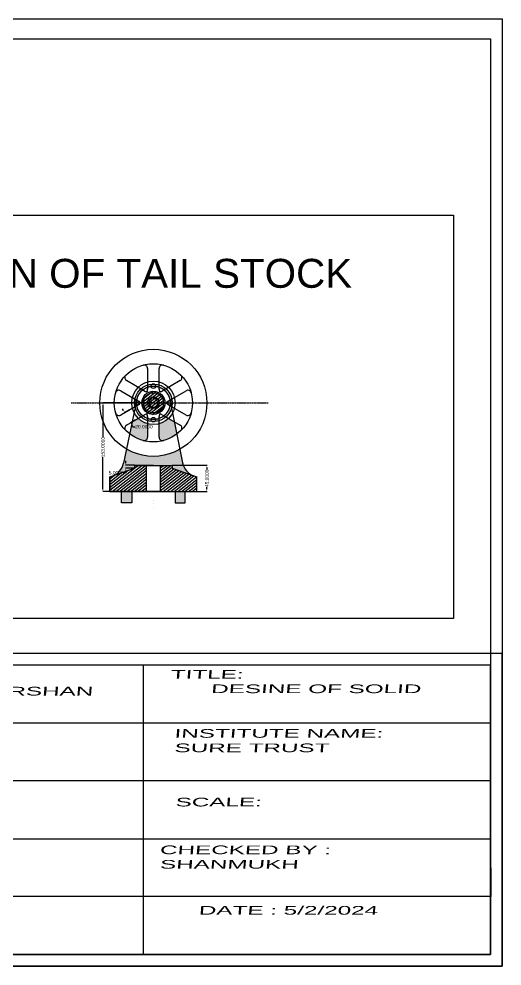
# Model space of a CAD drawing. Header units: inches. Extents: x -318 to 2841, y -996 to 640.
# Drawn here: x 2006 to 2841, y -996 to 640 of the extents above; entities that cross this region are included whole.
import ezdxf

# ---------------------------------------------------------------- set-up
doc = ezdxf.new("R2010")
doc.units = ezdxf.units.IN
doc.header["$MEASUREMENT"] = 0
doc.linetypes.add('CENTER', pattern=[2, 1.25, -0.25, 0.25, -0.25])
doc.layers.get('0').update_dxf_attribs({"plot": 0})
doc.styles.get("Standard").update_dxf_attribs({"font": 'arial.ttf'})
doc.styles.add('style1', font='arial.ttf', dxfattribs={"height": 50})
doc.styles.add('style2', font='arial.ttf', dxfattribs={"width": 2, "oblique": 5, "height": 15})
doc.dimstyles.get("Standard").update_dxf_attribs({"dimscale": 2, "dimtxt": 3, "dimasz": 2, "dimexe": 0.18, "dimexo": 0.0625, "dimgap": 0.108, "dimtad": 0, "dimtoh": 1, "dimdec": 4, "dimzin": 0, "dimdsep": 46, "dimtxsty": 'Standard', "dimcen": 2, "dimadec": 0, "dimazin": 0, "dimtfac": 1, "dimtdec": 4, "dimtofl": 0, "dimtmove": 0, "dimatfit": 1, "dimfxl": 1, "dimtolj": 1, "dimtzin": 0, "dimarcsym": 0})
pattern_1 = [(218, (1432.0183, -4571.1604), (2.3856882, -3.0535417), [])]

# ---------------------------------------------------------------- blocks, each defined once
blk = doc.blocks.new('*D74')
at = {"color": 0, "lineweight": -2, "transparency": 16777216}
for p, q in [((2238.3, -22.9), (2150.8, -22.9)), ((2151.2, -26.9), (2151.2, -82.4)), ((2151.2, -171.9), (2151.2, -116.5)), ((2238.3, -175.9), (2150.8, -175.9))]:
    blk.add_line(p, q, dxfattribs=at)
at = {"color": 0, "transparency": 16777216}
for points in [[(2150.5, -26.9), (2151.9, -26.9), (2151.2, -22.9)], [(2150.5, -171.9), (2151.9, -171.9), (2151.2, -175.9)]]:
    blk.add_solid(points, dxfattribs=at)
at = {"layer": 'Defpoints', "color": 0, "transparency": 16777216}
for p in [(2238.4, -22.9), (2151.2, -175.9), (2238.4, -175.9)]:
    blk.add_point(p, dxfattribs=at)
at = {"color": 0, "transparency": 16777216, "insert": (2151.2, -99.4), "char_height": 6, "attachment_point": 5, "rotation": 90}
blk.add_mtext('\\A1;153.0000', dxfattribs=at)
blk = doc.blocks.new('*D75')
at = {"color": 0, "lineweight": -2, "transparency": 16777216}
for p, q in [((2271, -130.9), (2331.3, -130.9)), ((2330.9, -134.9), (2330.9, -138.3)), ((2313.5, -175.9), (2331.3, -175.9)), ((2330.9, -171.9), (2330.9, -168.6))]:
    blk.add_line(p, q, dxfattribs=at)
at = {"color": 0, "transparency": 16777216}
for points in [[(2330.3, -134.9), (2331.6, -134.9), (2330.9, -130.9)], [(2330.3, -171.9), (2331.6, -171.9), (2330.9, -175.9)]]:
    blk.add_solid(points, dxfattribs=at)
at = {"layer": 'Defpoints', "color": 0, "transparency": 16777216}
for p in [(2270.9, -130.9), (2313.4, -175.9), (2330.9, -175.9)]:
    blk.add_point(p, dxfattribs=at)
at = {"color": 0, "transparency": 16777216, "insert": (2330.9, -153.4), "char_height": 6, "attachment_point": 5, "rotation": 90}
blk.add_mtext('\\A1;45.0000', dxfattribs=at)
blk = doc.blocks.new('*D76')
at = {"color": 0, "lineweight": -2, "transparency": 16777216}
for p, q in [((2190.7, -126.9), (2190.7, -122.9)), ((2190.7, -143.9), (2186.7, -143.9)), ((2205.8, -130.9), (2190.4, -130.9)), ((2205.8, -135.9), (2190.4, -135.9)), ((2190.7, -139.9), (2190.7, -143.9))]:
    blk.add_line(p, q, dxfattribs=at)
at = {"color": 0, "transparency": 16777216}
for points in [[(2190.1, -126.9), (2191.4, -126.9), (2190.7, -130.9)], [(2190.1, -139.9), (2191.4, -139.9), (2190.7, -135.9)]]:
    blk.add_solid(points, dxfattribs=at)
at = {"layer": 'Defpoints', "color": 0, "transparency": 16777216}
for p in [(2190.7, -135.9), (2205.9, -130.9), (2205.9, -135.9)]:
    blk.add_point(p, dxfattribs=at)
at = {"color": 0, "transparency": 16777216, "insert": (2174.1, -143.9), "char_height": 6, "attachment_point": 5}
blk.add_mtext('\\A1;5.0000', dxfattribs=at)
blk = doc.blocks.new('*U77')
for p, q in [((-10, 17.4), (-10, -18.4)), ((10, -18.4), (10, 17.4))]:
    blk.add_line(p, q)
for centre, start, end in [((-16, 17.4), 0, 105.0797), ((16, 17.4), 74.9203, 180), ((-16, -18.4), 304.1529, 0), ((16, -18.4), 180, 235.8471)]:
    blk.add_arc(centre, 6, start, end)
blk = doc.blocks.new('*U78')
at = {"color": 0, "linetype": 'ByBlock', "lineweight": -2, "transparency": 16777216}
blk.add_blockref('*U77', (746.8, -32.8), dxfattribs=at)
for p, rotation in [((710.4, -53.8), 59.99999999999999), ((783.1, -53.8), 299.9999999999999), ((710.4, -95.8), 120), ((783.1, -95.8), 239.9999999999999), ((746.8, -116.8), 180)]:
    blk.add_blockref('*U77', p, dxfattribs=dict(at, rotation=rotation))
blk = doc.blocks.new('*D79')
at = {"color": 0, "lineweight": -2, "transparency": 16777216}
for p, q in [((2187, -36.4), (2185, -33)), ((2197.4, -35.1), (2188.7, -40.1)), ((2207.4, -52.4), (2198.7, -57.4)), ((2201, -60.7), (2203, -64.1)), ((2203, -64.1), (2207, -64.1))]:
    blk.add_line(p, q, dxfattribs=at)
at = {"color": 0, "transparency": 16777216}
for points in [[(2187.6, -36.1), (2186.5, -36.8), (2189, -39.9)], [(2201.6, -60.3), (2200.5, -61), (2199, -57.2)]]:
    blk.add_solid(points, dxfattribs=at)
at = {"layer": 'Defpoints', "color": 0, "transparency": 16777216}
for p in [(2197.5, -35), (2199, -57.2), (2207.5, -52.3)]:
    blk.add_point(p, dxfattribs=at)
at = {"color": 0, "transparency": 16777216, "insert": (2222.1, -64.1), "char_height": 6, "attachment_point": 5}
blk.add_mtext('\\A1;20.0000', dxfattribs=at)
blk = doc.blocks.new('*U80')
blk.add_circle((0, 0), 4)
blk = doc.blocks.new('*U81')
at = {"color": 0, "linetype": 'ByBlock', "lineweight": -2, "transparency": 16777216}
blk.add_blockref('*U80', (715.5, -773.9), dxfattribs=at)
for p, rotation in [((686.5, -802.9), 90), ((744.5, -802.9), 270), ((715.5, -831.9), 180)]:
    blk.add_blockref('*U80', p, dxfattribs=dict(at, rotation=rotation))

msp = doc.modelspace()

# ---------------------------------------------------------------- hatches: boundary and pattern name
at = {"transparency": 33554687}
h = msp.add_hatch(dxfattribs=at)
h.set_pattern_fill('ANSI31', color=256, scale=31, angle=173)
h.set_pattern_definition(pattern_1)
edge = h.paths.add_edge_path()
edge.add_arc((2238.3961, -22.94315), 20, 0, 360)
at = {"true_color": 0x2776bb, "transparency": 33554687}
h = msp.add_hatch(color=152, dxfattribs=at)
h.dxf.hatch_style = 1
h.paths.add_polyline_path([(2183.3961, -195.94315), (2200.8961, -195.94315), (2200.8961, -175.94315), (2183.3961, -175.94315)])
h.paths.add_polyline_path([(2293.3961, -175.94315), (2275.8961, -175.94315), (2275.8961, -195.94315), (2293.3961, -195.94315)])
h.paths.add_polyline_path([(2186.86027, -127.36952, -0.2619405391), (2167.48387, -149.5004), (2205.8961, -135.94315), (2205.8961, -130.94315), (2226.3961, -130.94315), (2250.3961, -130.94315), (2270.8961, -130.94315), (2270.8961, -135.94315), (2308.35706, -149.16466, -0.2639972612), (2288.93414, -126.80767), (2284.19368, -103.31, -0.2669895957), (2191.98147, -102.95522)])
h.paths.add_polyline_path([(2274.51707, -55.34461), (2264.69606, -49.67444, -0.127517499), (2248.3961, -59.08523), (2248.3961, -82.32538, 0.4935778862), (2255.95707, -88.11877, 0.0952771078), (2278.87725, -76.95728)])
h.paths.add_polyline_path([(2228.3961, -59.08523, -0.127517499), (2212.09614, -49.67444), (2201.9261, -55.54611), (2197.50052, -76.64419, 0.0972186219), (2220.83512, -88.11877, 0.4935778862), (2228.3961, -82.32538)])
h.paths.add_polyline_path([(2205.49978, -70.37186), (2238.79855, -70.37186), (2238.79855, -58.0076), (2205.49978, -58.0076)], flags=9)
at = {"transparency": 33554687}
h = msp.add_hatch(dxfattribs=at)
h.set_pattern_fill('ANSI31', color=256, scale=31, angle=173)
h.set_pattern_definition(pattern_1)
h.paths.add_polyline_path([(2226.3961, -175.94315), (2226.3961, -130.94315), (2205.8961, -130.94315), (2205.8961, -135.94315), (2163.3961, -150.94315), (2163.3961, -175.94315)])
h = msp.add_hatch(dxfattribs=at)
h.set_pattern_fill('ANSI31', color=256, scale=31, angle=173)
h.set_pattern_definition(pattern_1)
h.paths.add_polyline_path([(2250.3961, -130.94315), (2250.3961, -175.94315), (2313.3961, -175.94315), (2313.3961, -150.94315), (2270.8961, -135.94315), (2270.8961, -130.94315)])

# ---------------------------------------------------------------- linework, layer by layer
for p, q in [((2235.3961, -16.06928), (2235.3961, -13.44315)), ((2241.3961, -13.44315), (2235.3961, -13.44315)), ((2238.3961, -15.44315), (2238.3961, -13.44315)), ((2238.3961, -13.44315), (2241.3961, -13.44315)), ((2241.3961, -13.44315), (2241.3961, -16.06928)), ((2210.01379, -16.98961), (2186.86027, -127.36952)), ((2266.82338, -17.20818), (2288.93414, -126.80767)), ((2163.3961, -150.94315), (2205.8961, -135.94315)), ((2238.3961, -130.94315), (2205.8961, -130.94315)), ((2205.8961, -130.94315), (2205.8961, -135.94315)), ((2205.8961, -130.94315), (2226.3961, -130.94315)), ((2226.3961, -175.94315), (2226.3961, -130.94315)), ((2226.3961, -130.94315), (2250.3961, -130.94315)), ((2226.3961, -130.94315), (2250.3961, -130.94315)), ((2238.3961, -130.94315), (2270.8961, -130.94315)), ((2238.3961, -130.94315), (2250.3961, -130.94315)), ((2250.3961, -130.94315), (2250.3961, -175.94315)), ((2250.3961, -130.94315), (2270.8961, -130.94315)), ((2270.8961, -130.94315), (2270.8961, -135.94315)), ((2270.8961, -135.94315), (2313.3961, -150.94315)), ((2163.3961, -150.94315), (2167.48387, -149.5004)), ((2163.3961, -175.94315), (2163.3961, -150.94315)), ((2163.3961, -150.94315), (2163.3961, -175.94315)), ((2308.35706, -149.16466), (2313.3961, -150.94315)), ((2313.3961, -175.94315), (2313.3961, -150.94315)), ((2238.3961, -175.94315), (2163.3961, -175.94315)), ((2163.3961, -175.94315), (2313.3961, -175.94315)), ((2163.3961, -175.94315), (2226.3961, -175.94315)), ((2183.3961, -195.94315), (2183.3961, -175.94315)), ((2238.3961, -175.94315), (2200.8961, -175.94315)), ((2200.8961, -175.94315), (2200.8961, -195.94315)), ((2250.3961, -175.94315), (2226.3961, -175.94315)), ((2226.3961, -175.94315), (2250.3961, -175.94315)), ((2250.3961, -175.94315), (2313.3961, -175.94315)), ((2275.8961, -175.94315), (2275.8961, -195.94315)), ((2293.3961, -195.94315), (2293.3961, -175.94315)), ((2200.8961, -195.94315), (2183.3961, -195.94315)), ((2238.3961, -192.45208), (2238.3961, -192.45208)), ((2275.8961, -195.94315), (2293.3961, -195.94315)), ((2238.3961, -196.87174), (2238.3961, -196.87174)), ((2238.3961, -204.63097), (2238.3961, -204.63097)), ((2221.1401, -976.06437), (2221.1401, -476.06437)), ((1621.1401, -576.06437), (2821.1401, -576.06437)), ((2821.1401, -576.06437), (2821.1401, -676.06437)), ((2821.1401, -676.06437), (1621.1401, -676.06437)), ((1621.1401, -776.06437), (2821.1401, -776.06437)), ((2821.1401, -776.06437), (2821.66511, -876.06299)), ((2821.66511, -876.06299), (1621.1401, -876.06299)), ((1621.1401, -976.06437), (2221.1401, -976.06437))]:
    msp.add_line(p, q)
at = {"linetype": 'CENTER'}
msp.add_line((2096.38526, -22.94315), (2436.97441, -22.94315), dxfattribs=at)
for points in [[(2841.1401, -996.06437), (-317.64513, -996.06437), (-317.64513, 640.37686), (2841.1401, 640.37686)], [(2821.1401, -976.06437), (-272.78659, -976.06437), (-272.78659, 606.20586), (2821.1401, 606.20586)], [(1180.69691, 301.56314), (2757.09285, 301.56314), (2757.09285, -395.69701), (1180.69691, -395.69701)], [(1601.1401, -996.06437), (2841.1401, -996.06437), (2841.1401, -456.06437), (1601.1401, -456.06437)], [(1621.1401, -976.06437), (2821.1401, -976.06437), (2821.1401, -476.06437), (1621.1401, -476.06437)]]:
    msp.add_lwpolyline(points, close=True)
at = {"color": 3}
for radius in [92.5, 67.5]:
    msp.add_circle((2238.3961, -22.94315), radius, dxfattribs=at)
for radius in [37.5, 37.5, 32.5, 29, 20, 20, 17.5, 10]:
    msp.add_circle((2238.3961, -22.94315), radius)
at = {"linetype": 'CENTER'}
msp.add_circle((2238.3961, -22.94315), 29, dxfattribs=at)
for centre, radius, start, end in [((2238.3961, -22.94315), 7.5, 113.57817848, 66.42182152), ((2157.49927, -121.21069), 30, 289.44003483, 348.15328051), ((2318.34167, -120.87495), 30, 191.4058415, 250.55996517)]:
    msp.add_arc(centre, radius, start, end)

# ---------------------------------------------------------------- block references
at = {"color": 3}
msp.add_blockref('*U78', (1491.62299, 51.84965), dxfattribs=at)
msp.add_blockref('*U81', (1522.94419, 779.91626))

# ---------------------------------------------------------------- texts
at = {"color": 217, "true_color": 0x93278f, "insert": (1375.07372, 225.84286), "char_height": 50, "attachment_point": 1, "style": 'style1'}
msp.add_mtext_dynamic_manual_height_columns('ASSEMBLY DESIGN OF TAIL STOCK', width=1549.1832138, gutter_width=250, heights=[0], dxfattribs=at)
at = {"char_height": 15, "attachment_point": 1, "style": 'style2'}
for s, width, gutter_width, heights, insert in [('DESGINED BY: ^JN MADHU SUDARSHAN', 557.5119766, 1, [61.4551], (1663.62813, -488.60827)), ('TITLE:^J      DESINE OF SOLID', 553.1719041, 75, [0], (2267.9682, -484.51109)), ('INSTITUTE NAME:^JSURE TRUST', 516.5656443, 75, [0], (2274.40339, -586.56097)), ('SCALE:', 353.1065952, 75, [0], (2276.28117, -705.2537)), ('CHECKED BY :^JSHANMUKH', 571.7935616, 75, [0], (2249.34654, -787.76359)), ('DATE : 5/2/2024', 465.4781039, 75, [0], (2316.46605, -892.28258))]:
    msp.add_mtext_dynamic_manual_height_columns(s, width=width, gutter_width=gutter_width, heights=heights, dxfattribs=dict(at, insert=insert))

# ---------------------------------------------------------------- dimensions: what is measured, and where the dimension line sits
for base, p1, p2, picture, middle in [((2151.19227, -175.94315), (2238.3961, -22.94315), (2238.3961, -175.94315), '*D74', (2151.19227, -99.44315)), ((2190.72485, -135.94315), (2205.8961, -130.94315), (2205.8961, -135.94315), '*D76', (2174.06478, -143.94315)), ((2330.92285, -175.94315), (2270.8961, -130.94315), (2313.3961, -175.94315), '*D75', (2330.92285, -153.44315))]:
    dim = msp.add_linear_dim(base=base, p1=p1, p2=p2, angle=90, dimstyle='Standard')
    dim.commit()
    dim.dimension.update_dxf_attribs({"geometry": picture, "text_midpoint": middle})
dim = msp.add_aligned_dim(p1=(2197.47025, -35.02469), p2=(2207.47025, -52.3452), distance=-9.74671, dimstyle='Standard')
dim.commit()
dim.dimension.update_dxf_attribs({"geometry": '*D79', "text_midpoint": (2222.07141, -64.14676)})

doc.saveas('drawing.dxf')
